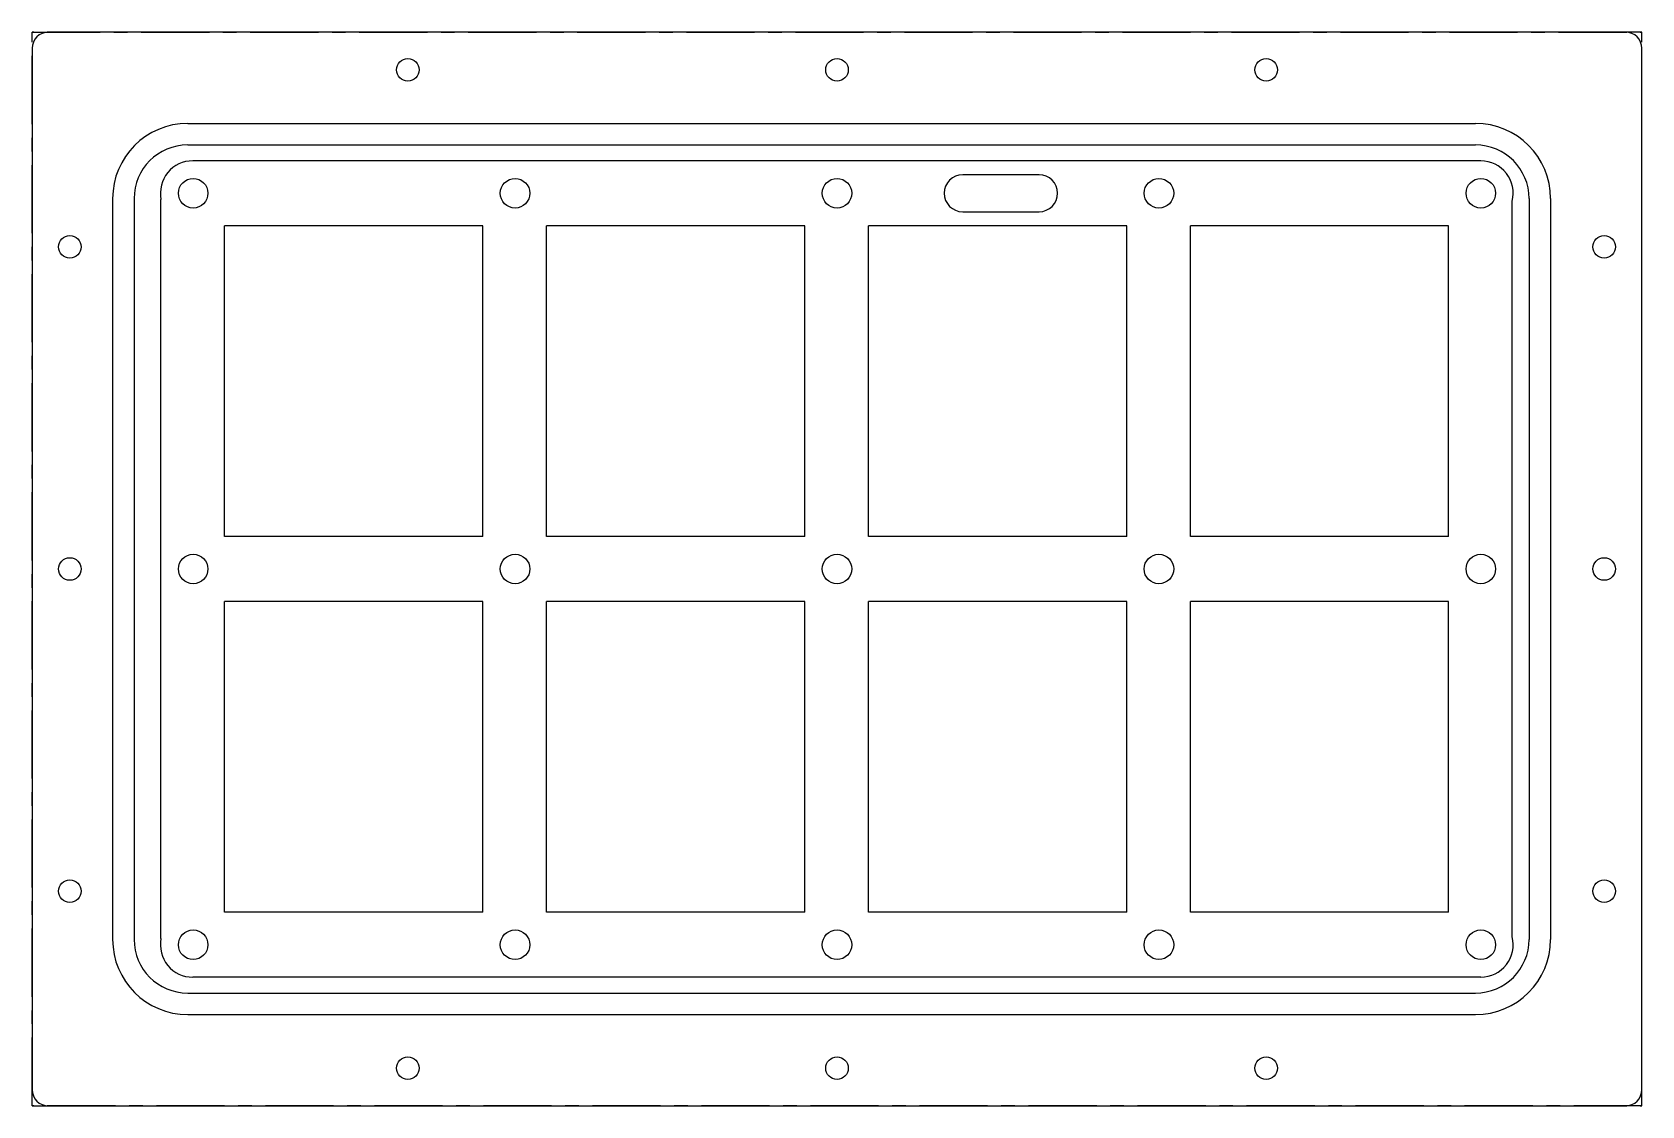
# Model space of a CAD drawing. Header units: millimetres. Extents: x -150 to 150, y -100 to 100.
import ezdxf

# ---------------------------------------------------------------- set-up
doc = ezdxf.new("R2010")
doc.units = ezdxf.units.MM
doc.linetypes.add('CENTERX2', pattern=[20.32, 12.7, -2.54, 2.54, -2.54])

msp = doc.modelspace()

# ---------------------------------------------------------------- linework, layer by layer
at = {"color": 7, "linetype": 'CENTERX2'}
for p, q in [((-150, 100), (150, 100)), ((150, 100), (-150, 100)), ((-150, -100), (-150, 100)), ((-150, -100), (-150, 100)), ((150, -100), (150, 100)), ((150, -100), (150, 100)), ((-150, -100), (150, -100)), ((150, -100), (-150, -100))]:
    msp.add_line(p, q, dxfattribs=at)
at = {"color": 7, "linetype": 'Continuous', "lineweight": 25}
for p, q in [((147, 100), (-147, 100)), ((-150, 97), (-150, -97)), ((150, -97), (150, 97)), ((-121.01, 83), (119, 83)), ((-121.01, 79), (119, 79)), ((120, 76.04), (-120.07, 76.04)), ((37.67, 73.45), (23.43, 73.45)), ((-135.01, 69), (-135.01, -69)), ((-131.01, 69), (-131.01, -69)), ((129, 69), (129, -69)), ((133, 69), (133, -69)), ((-126, -68.83), (-126, 68.83)), ((23.43, 66.55), (37.67, 66.55)), ((125.86, -68.51), (125.86, 68.51)), ((-114.14, 6.04), (-114.14, 63.96)), ((-66, 63.96), (-114.14, 63.96)), ((-66, 6.04), (-66, 63.96)), ((-54.14, 6.04), (-54.14, 63.96)), ((-6, 63.96), (-54.14, 63.96)), ((-6, 6.04), (-6, 63.96)), ((5.86, 6.04), (5.86, 63.96)), ((54, 63.96), (5.86, 63.96)), ((54, 6.04), (54, 63.96)), ((65.86, 6.04), (65.86, 63.96)), ((114, 63.96), (65.86, 63.96)), ((114, 6.04), (114, 63.96)), ((-66, 6.04), (-114.14, 6.04)), ((-6, 6.04), (-54.14, 6.04)), ((54, 6.04), (5.86, 6.04)), ((114, 6.04), (65.86, 6.04)), ((-114.14, -63.96), (-114.14, -6.04)), ((-66, -6.04), (-114.14, -6.04)), ((-66, -63.96), (-66, -6.04)), ((-54.14, -63.96), (-54.14, -6.04)), ((-6, -6.04), (-54.14, -6.04)), ((-6, -63.96), (-6, -6.04)), ((5.86, -63.96), (5.86, -6.04)), ((54, -6.04), (5.86, -6.04)), ((54, -63.96), (54, -6.04)), ((65.86, -63.96), (65.86, -6.04)), ((114, -6.04), (65.86, -6.04)), ((114, -63.96), (114, -6.04)), ((-66, -63.96), (-114.14, -63.96)), ((-6, -63.96), (-54.14, -63.96)), ((54, -63.96), (5.86, -63.96)), ((114, -63.96), (65.86, -63.96)), ((120, -76.04), (-120.07, -76.04)), ((-121.01, -79), (119, -79)), ((-121.01, -83), (119, -83)), ((-147, -100), (147, -100))]:
    msp.add_line(p, q, dxfattribs=at)
for centre, radius in [((-80, 93), 2.1), ((0, 93), 2.1), ((80, 93), 2.1), ((-120, 70), 2.75), ((-60, 70), 2.75), ((0, 70), 2.75), ((60, 70), 2.75), ((120, 70), 2.75), ((-143, 60), 2.1), ((143, 60), 2.1), ((-143, 0), 2.1), ((-120, 0), 2.75), ((-60, 0), 2.75), ((0, 0), 2.75), ((60, 0), 2.75), ((120, 0), 2.75), ((143, 0), 2.1), ((-143, -60), 2.1), ((143, -60), 2.1), ((-120, -70), 2.75), ((-60, -70), 2.75), ((0, -70), 2.75), ((60, -70), 2.75), ((120, -70), 2.75), ((-80, -93), 2.1), ((0, -93), 2.1), ((80, -93), 2.1)]:
    msp.add_circle(centre, radius, dxfattribs=at)
for centre, radius, start, end in [((-147, 97), 3, 90, 180), ((147, 97), 3, 0, 90), ((-121.01, 69), 14, 90, 180), ((119, 69), 14, 0, 90), ((-121.01, 69), 10, 90, 180), ((119, 69), 10, 0, 90), ((-120.07, 70), 6.04, 90, 191.1537), ((120, 70), 6.04, 345.7488, 90), ((23.43, 70), 3.45, 90, 270), ((37.67, 70), 3.45, 270, 90), ((-121.01, -69), 14, 180, 270), ((-121.01, -69), 10, 180, 270), ((-120.07, -70), 6.04, 168.8463, 270), ((119, -69), 10, 270, 0), ((119, -69), 14, 270, 0), ((120, -70), 6.04, 270, 14.2512), ((-147, -97), 3, 180, 270), ((147, -97), 3, 270, 0)]:
    msp.add_arc(centre, radius, start, end, dxfattribs=at)

doc.saveas('drawing.dxf')
